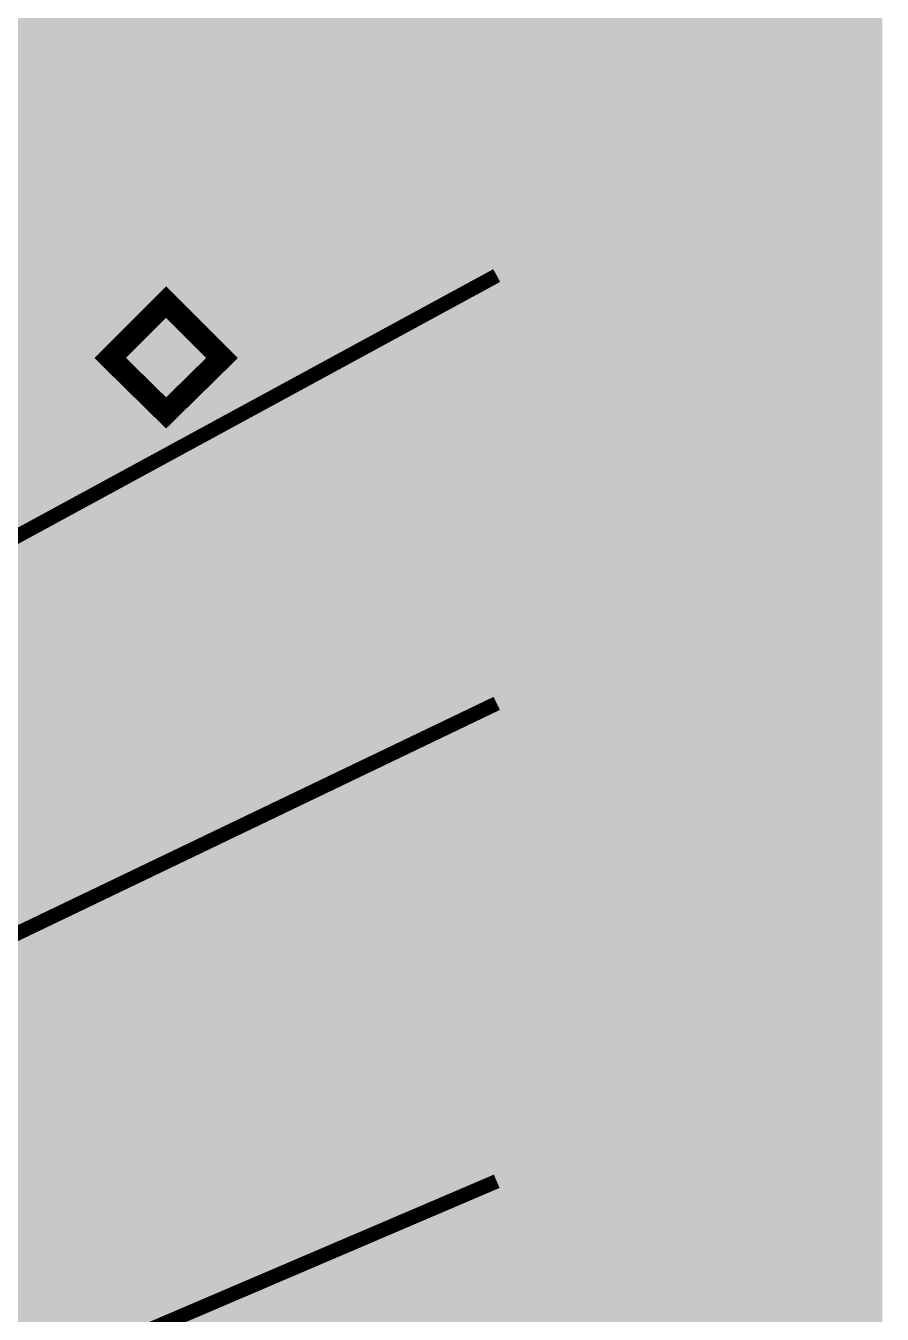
# Model space of a CAD drawing. Header units: millimetres. Extents: x 92 to 588, y 96 to 434.
# Drawn here: x 572.77 to 588.17, y 295.07 to 318.23 of the extents above; entities that cross this region are included whole.
import ezdxf

# ---------------------------------------------------------------- set-up
doc = ezdxf.new("R2010")
doc.units = ezdxf.units.MM
doc.layers.add('H', color=7, linetype='Continuous')
doc.layers.add('P', color=7, linetype='Continuous')

msp = doc.modelspace()

# ---------------------------------------------------------------- hatches: boundary and pattern name
at = {"layer": 'H', "linetype": 'Continuous'}
for points in [[(291.162, 223.903), (291.162, 433.788), (588.166, 433.788), (588.166, 223.903), (291.162, 223.903)], [(573.949, 313.155), (575.13, 315.431), (573.79, 315.431), (573.79, 315.731), (575.43, 315.731), (575.43, 315.343), (574.301, 313.155), (573.949, 313.155)], [(576.559, 313.103), (576.471, 313.103), (576.312, 313.12), (576.242, 313.155), (576.171, 313.191), (576.048, 313.279), (575.995, 313.332), (575.924, 313.402), (575.818, 313.596), (575.783, 313.702), (575.748, 313.826), (575.713, 314.108), (575.713, 314.284), (575.713, 314.443), (575.748, 314.761), (575.783, 314.884), (575.818, 315.025), (575.924, 315.254), (575.995, 315.36), (576.065, 315.466), (576.242, 315.607), (576.348, 315.678), (576.471, 315.731), (576.718, 315.784), (576.877, 315.784), (576.947, 315.784), (577.035, 315.766), (577.106, 315.766), (577.159, 315.748), (577.159, 315.413), (577.088, 315.431), (577.018, 315.466), (576.912, 315.484), (576.824, 315.484), (576.736, 315.484), (576.595, 315.448), (576.471, 315.396), (576.348, 315.325), (576.295, 315.272), (576.259, 315.202), (576.171, 315.078), (576.118, 314.919), (576.083, 314.725), (576.065, 314.619), (576.171, 314.443), (576.065, 314.373), (576.065, 314.337), (576.065, 314.302), (576.065, 314.214), (576.065, 314.073), (576.083, 313.861), (576.118, 313.773), (576.136, 313.702), (576.206, 313.579), (576.242, 313.526), (576.312, 313.455), (576.4, 313.402), (576.471, 313.385), (576.559, 313.385), (576.665, 313.385), (576.789, 313.438), (576.877, 313.491), (576.912, 313.526), (576.93, 313.561), (576.983, 313.667), (577.035, 313.826), (577.035, 313.967), (577.035, 314.055), (577.018, 314.178), (577, 314.249), (576.965, 314.284), (576.894, 314.39), (576.859, 314.425), (576.824, 314.443), (576.753, 314.496), (576.7, 314.496), (576.612, 314.514), (576.524, 314.514), (576.4, 314.514), (576.295, 314.478), (576.171, 314.443), (576.065, 314.619), (576.189, 314.708), (576.312, 314.761), (576.383, 314.778), (576.524, 314.796), (576.595, 314.796), (576.753, 314.796), (576.859, 314.761), (576.93, 314.743), (577.035, 314.69), (577.106, 314.655), (577.177, 314.584), (577.282, 314.461), (577.318, 314.373), (577.353, 314.284), (577.388, 314.09), (577.388, 313.984), (577.388, 313.896), (577.353, 313.702), (577.318, 313.614), (577.282, 313.543), (577.194, 313.402), (577.088, 313.279), (576.947, 313.191), (576.877, 313.155), (576.806, 313.12), (576.647, 313.103), (576.559, 313.103)], [(572.837, 313.155), (572.837, 313.649), (573.261, 313.649), (573.261, 313.155), (572.837, 313.155)], [(575.289, 311.268), (574.284, 312.256), (575.289, 313.261), (576.295, 312.256), (575.289, 311.268)], [(572.943, 305.606), (572.855, 305.606), (572.696, 305.641), (572.626, 305.659), (572.555, 305.694), (572.414, 305.782), (572.361, 305.835), (572.308, 305.906), (572.202, 306.1), (572.15, 306.206), (572.114, 306.329), (572.079, 306.629), (572.079, 306.788), (572.079, 306.947), (572.114, 307.264), (572.15, 307.405), (572.185, 307.529), (572.291, 307.776), (572.361, 307.864), (572.432, 307.97), (572.626, 308.111), (572.732, 308.181), (572.837, 308.234), (573.102, 308.287), (573.243, 308.287), (573.331, 308.287), (573.402, 308.287), (573.472, 308.269), (573.525, 308.252), (573.525, 307.917), (573.472, 307.952), (573.384, 307.97), (573.296, 307.987), (573.19, 307.987), (573.12, 307.987), (572.961, 307.952), (572.837, 307.899), (572.714, 307.828), (572.679, 307.776), (572.626, 307.723), (572.538, 307.582), (572.485, 307.423), (572.449, 307.229), (572.432, 307.123), (572.555, 306.947), (572.432, 306.876), (572.432, 306.841), (572.432, 306.77), (572.432, 306.717), (572.432, 306.576), (572.449, 306.364), (572.485, 306.276), (572.502, 306.206), (572.573, 306.082), (572.608, 306.029), (572.696, 305.959), (572.767, 305.923), (572.855, 305.888), (572.943, 305.888), (573.031, 305.888), (573.173, 305.941), (573.243, 305.994), (573.278, 306.029), (573.314, 306.065), (573.349, 306.17), (573.402, 306.329), (573.402, 306.47), (573.402, 306.558), (573.384, 306.682), (573.367, 306.753), (573.331, 306.805), (573.278, 306.894), (573.225, 306.929), (573.19, 306.964), (573.12, 306.999), (573.067, 306.999), (572.996, 307.017), (572.89, 307.017), (572.785, 307.017), (572.661, 306.982), (572.555, 306.947), (572.432, 307.123), (572.555, 307.211), (572.696, 307.264), (572.749, 307.282), (572.89, 307.299), (572.979, 307.299), (573.12, 307.299), (573.243, 307.282), (573.296, 307.264), (573.42, 307.193), (573.472, 307.158), (573.543, 307.088), (573.649, 306.964), (573.684, 306.876), (573.719, 306.788), (573.755, 306.594), (573.755, 306.488), (573.755, 306.4), (573.719, 306.206), (573.684, 306.118), (573.649, 306.047), (573.561, 305.906), (573.508, 305.835), (573.455, 305.782), (573.331, 305.694), (573.261, 305.659), (573.173, 305.641), (573.014, 305.606), (572.943, 305.606)], [(573.631, 300.791), (573.437, 300.791), (573.261, 300.826), (573.084, 300.879), (572.943, 300.932), (572.943, 301.302), (573.014, 301.267), (573.173, 301.196), (573.261, 301.161), (573.349, 301.126), (573.437, 301.108), (573.525, 301.09), (573.631, 301.09), (573.737, 301.09), (573.843, 301.126), (573.878, 301.143), (573.966, 301.214), (574.002, 301.249), (574.072, 301.337), (574.107, 301.426), (574.125, 301.531), (574.143, 301.673), (574.143, 301.743), (574.125, 301.849), (574.107, 301.902), (574.09, 301.937), (574.019, 302.008), (573.984, 302.043), (573.949, 302.078), (573.86, 302.113), (573.808, 302.131), (573.702, 302.149), (573.561, 302.166), (573.42, 302.149), (573.278, 302.131), (573.155, 302.113), (573.049, 302.096), (573.049, 303.436), (574.478, 303.436), (574.478, 303.119), (573.384, 303.119), (573.384, 302.431), (573.455, 302.449), (573.578, 302.449), (573.631, 302.449), (573.808, 302.449), (573.966, 302.413), (574.037, 302.396), (574.16, 302.343), (574.231, 302.29), (574.284, 302.237), (574.39, 302.113), (574.425, 302.043), (574.46, 301.972), (574.495, 301.778), (574.495, 301.673), (574.495, 301.567), (574.46, 301.408), (574.425, 301.32), (574.407, 301.249), (574.319, 301.108), (574.266, 301.038), (574.213, 300.985), (574.072, 300.896), (573.984, 300.861), (573.913, 300.826), (573.719, 300.791), (573.631, 300.791)], [(576.665, 300.791), (576.559, 300.791), (576.365, 300.808), (576.277, 300.843), (576.083, 300.896), (575.96, 300.949), (575.96, 301.32), (576.101, 301.232), (576.277, 301.161), (576.365, 301.126), (576.542, 301.09), (576.63, 301.09), (576.736, 301.09), (576.841, 301.126), (576.894, 301.143), (576.983, 301.196), (577.035, 301.232), (577.088, 301.32), (577.141, 301.408), (577.141, 301.443), (577.159, 301.567), (577.177, 301.637), (577.159, 301.708), (577.141, 301.814), (577.124, 301.867), (577.106, 301.902), (577.053, 301.99), (577.018, 302.008), (576.93, 302.061), (576.841, 302.078), (576.736, 302.096), (576.63, 302.096), (576.471, 302.096), (576.471, 302.396), (576.595, 302.396), (576.7, 302.396), (576.894, 302.449), (576.983, 302.502), (577.018, 302.537), (577.071, 302.59), (577.106, 302.713), (577.124, 302.819), (577.124, 302.872), (577.106, 302.96), (577.088, 302.995), (577.071, 303.031), (577.018, 303.084), (576.912, 303.137), (576.841, 303.172), (576.753, 303.172), (576.665, 303.189), (576.577, 303.172), (576.489, 303.154), (576.383, 303.137), (576.295, 303.101), (576.224, 303.066), (576.154, 303.031), (576.101, 302.995), (576.048, 302.96), (576.03, 303.331), (576.154, 303.383), (576.33, 303.436), (576.418, 303.454), (576.612, 303.472), (576.7, 303.489), (576.859, 303.472), (577, 303.454), (577.071, 303.419), (577.194, 303.366), (577.247, 303.331), (577.3, 303.295), (577.388, 303.189), (577.406, 303.137), (577.441, 303.084), (577.476, 302.943), (577.476, 302.854), (577.459, 302.748), (577.388, 302.572), (577.335, 302.484), (577.265, 302.413), (577.088, 302.308), (577, 302.272), (577.071, 302.237), (577.177, 302.202), (577.265, 302.149), (577.335, 302.096), (577.388, 302.043), (577.441, 301.955), (577.476, 301.902), (577.494, 301.831), (577.512, 301.69), (577.529, 301.62), (577.512, 301.531), (577.494, 301.373), (577.459, 301.284), (577.424, 301.214), (577.353, 301.09), (577.3, 301.038), (577.23, 300.967), (577.106, 300.879), (577.018, 300.843), (576.93, 300.826), (576.753, 300.791), (576.665, 300.791)], [(577.917, 300.843), (577.917, 301.214), (578.094, 301.373), (578.235, 301.514), (578.394, 301.673), (578.535, 301.831), (578.676, 301.99), (578.888, 302.255), (578.94, 302.343), (578.993, 302.449), (579.046, 302.643), (579.046, 302.748), (579.046, 302.854), (579.011, 302.943), (578.993, 302.978), (578.958, 303.048), (578.923, 303.084), (578.852, 303.119), (578.782, 303.154), (578.694, 303.172), (578.605, 303.189), (578.517, 303.172), (578.429, 303.154), (578.323, 303.137), (578.235, 303.101), (578.164, 303.066), (578.094, 303.031), (578.041, 302.995), (577.988, 302.96), (577.97, 303.331), (578.094, 303.383), (578.27, 303.436), (578.358, 303.454), (578.552, 303.472), (578.641, 303.489), (578.729, 303.489), (578.888, 303.454), (579.029, 303.401), (579.152, 303.331), (579.205, 303.295), (579.258, 303.242), (579.329, 303.137), (579.381, 302.995), (579.399, 302.854), (579.399, 302.766), (579.399, 302.625), (579.364, 302.484), (579.329, 302.36), (579.276, 302.255), (579.205, 302.149), (579.117, 302.025), (579.029, 301.919), (578.923, 301.814), (578.764, 301.637), (578.57, 301.443), (578.376, 301.267), (578.235, 301.143), (579.505, 301.143), (579.505, 300.843), (577.917, 300.843)], [(575.007, 300.843), (575.007, 301.337), (575.43, 301.337), (575.43, 300.843), (575.007, 300.843)]]:
    msp.add_hatch(color=7, dxfattribs=at).paths.add_polyline_path(points)

# ---------------------------------------------------------------- linework, layer by layer
at = {"layer": 'P', "color": 7}
for points, const_width in [([(378.563, 398.404), (388.282, 403.131), (401.246, 404.49), (408.443, 397.804), (417.703, 384.946), (430.086, 359.934), (447.284, 335.275), (470.99, 318.253), (496.408, 306.894), (507.062, 307.229), (530.451, 304.706), (561.531, 303.031), (581.234, 313.738)], 0.26), ([(442.715, 325.626), (497.343, 300.438), (539.306, 297.898), (570.791, 301.038), (581.234, 306.047)], 0.26), ([(581.234, 297.457), (565.429, 290.701), (533.485, 290.348), (498.278, 294.74), (485.878, 298.445), (471.22, 303.93), (451.57, 314.126)], 0.26), ([(574.284, 312.256), (575.289, 311.268), (576.295, 312.256), (575.289, 313.261), (574.284, 312.256), (574.284, 312.256)], 0.4)]:
    msp.add_lwpolyline(points, dxfattribs=dict(at, const_width=const_width))

doc.saveas('drawing.dxf')
